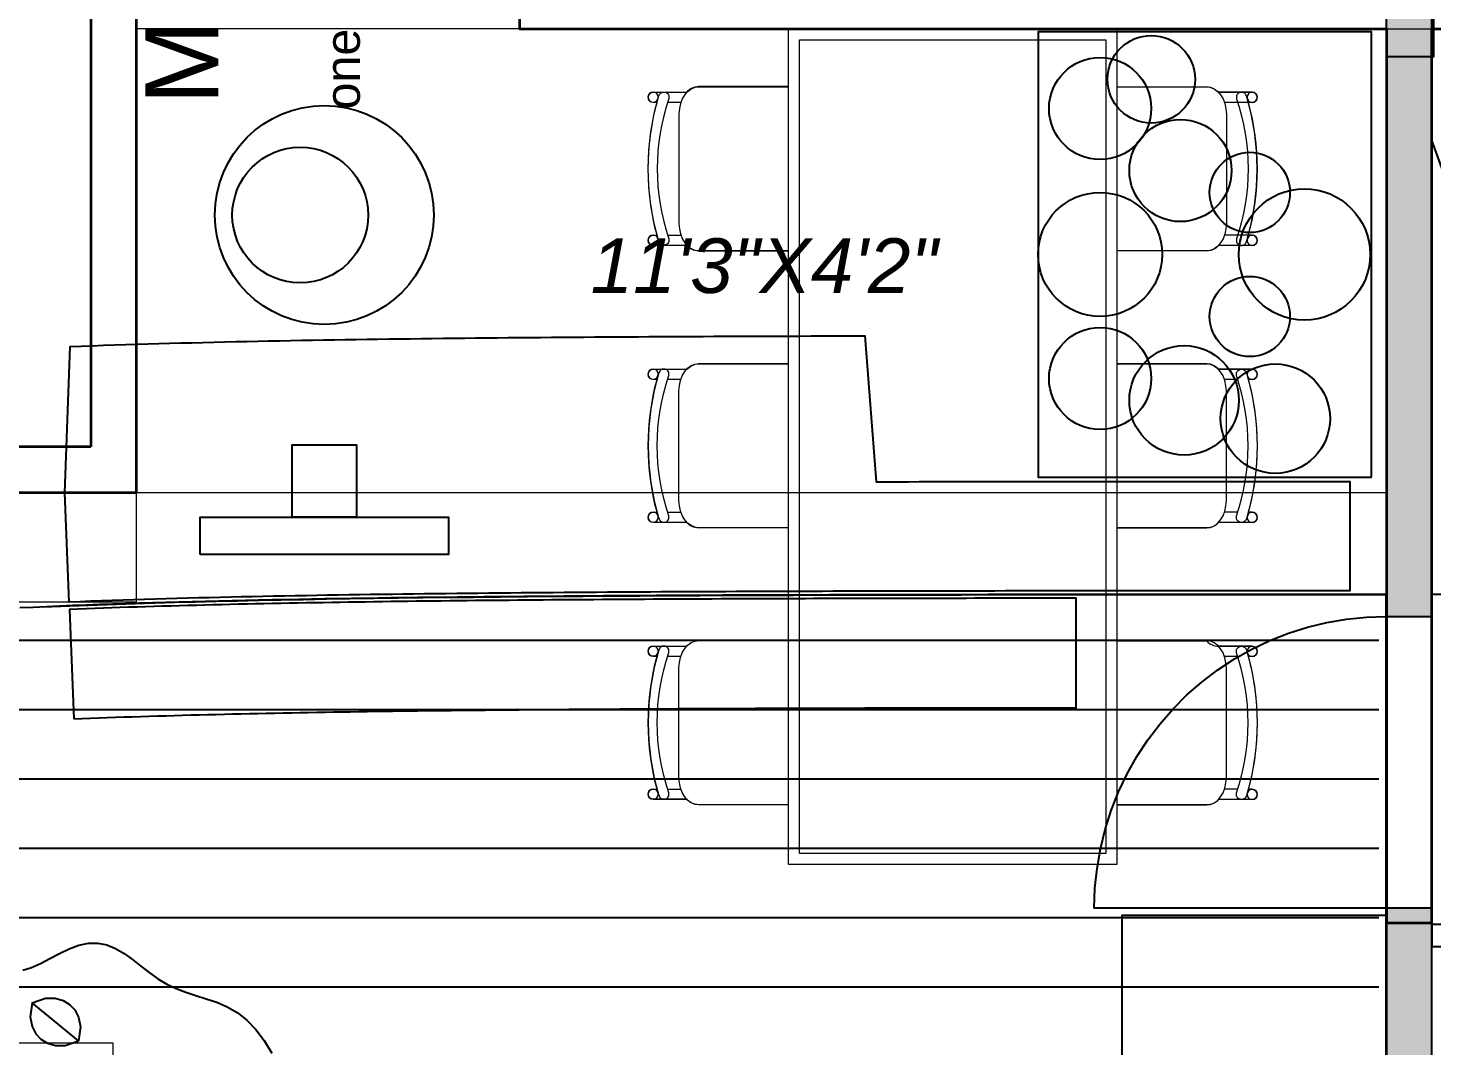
# Model space of a CAD drawing. Header units: millimetres. Extents: x 0 to 125073, y 0 to 71249.
# Drawn here: x 64882 to 68729, y 46812 to 49601 of the extents above; entities that cross this region are included whole.
import ezdxf
from ezdxf.enums import TextEntityAlignment as Align
from ezdxf.lldxf.tags import DXFTag

# ---------------------------------------------------------------- set-up
doc = ezdxf.new("R2010")
doc.units = ezdxf.units.MM
doc.linetypes.add('DASH', pattern=[1, 0.5, -0.5])
for name, color, linetype, lineweight in [('DA_CARPET AREA RERA', 30, 'Continuous', 9), ('DA_DOTTED LINES', 8, 'DASH', 5), ('DA_TEXT IN SQ.FT', 193, 'Continuous', 9), ('DA_WALL', 7, 'Continuous', 35)]:
    doc.layers.add(name, color=color, linetype=linetype, lineweight=lineweight)
for name, color, linetype in [('DA_DOOR', 35, 'Continuous'), ('PROP-FLOOR', 41, 'CONTINUOUS'), ('PROP-FURN', 9, 'CONTINUOUS'), ('PROP-GLAZ', 4, 'CONTINUOUS'), ('PROP-SHELL', 7, 'CONTINUOUS'), ('PROP-TEXT', 3, 'CONTINUOUS'), ('PROP-WALL-NEW', 1, 'CONTINUOUS')]:
    doc.layers.add(name, color=color, linetype=linetype)
doc.layers.add('DA_FURNITURE', color=102, linetype='Continuous', lineweight=5, true_color=0xc2666666)
doc.styles.get("Standard").update_dxf_attribs({"font": 'arial.ttf'})
tags = doc.linetypes.add('( Hidden )', pattern=[0.375, 0.25, -0.125]).pattern_tags.tags
tags[6:7] = [DXFTag(74, 4), DXFTag(75, 0), DXFTag(340, '0'), DXFTag(46, 1.0), DXFTag(50, 0.0), DXFTag(44, 0.0), DXFTag(45, 0.0)]
tags[4:5] = [DXFTag(74, 4), DXFTag(75, 0), DXFTag(340, '0'), DXFTag(46, 1.0), DXFTag(50, 0.0), DXFTag(44, 0.0), DXFTag(45, 0.0)]

# ---------------------------------------------------------------- blocks, each defined once
blk = doc.blocks.new('34ty3v4y5')
at = {"layer": 'DA_FURNITURE'}
for p, q in [((4713.8694, 1084.9178), (4713.8694, 1085.0532)), ((4713.8694, 1085.0532), (4714.8908, 1085.0532)), ((4714.0869, 1084.9212), (4714.0869, 1085.0532)), ((4714.8908, 1085.0532), (4714.8908, 1084.3602)), ((4715.199, 1085.0711), (4715.1791, 1085.037)), ((4715.5017, 1084.9711), (4715.5838, 1085.0532)), ((4715.1789, 1085.0345), (4715.0843, 1084.793)), ((4713.8694, 1084.9212), (4714.8908, 1084.9212)), ((4714.0575, 1084.3602), (4714.0575, 1084.9212)), ((4714.8861, 1084.9178), (4714.0575, 1084.9178)), ((4714.0575, 1084.43), (4714.0575, 1084.9178)), ((4714.0612, 1084.9178), (4714.0612, 1084.8188)), ((4714.8861, 1084.9212), (4714.9798, 1084.9212)), ((4714.8861, 1084.9178), (4714.8861, 1084.8188)), ((4715.126, 1084.9166), (4715.1283, 1084.901)), ((4714.8854, 1084.8735), (4714.8884, 1084.854)), ((4714.8891, 1084.8529), (4714.9284, 1084.7293)), ((4715.6271, 1084.8351), (4715.6112, 1084.8079)), ((4714.8861, 1084.8188), (4714.0612, 1084.8188)), ((4715.6033, 1084.8019), (4715.5049, 1084.7021)), ((4715.3917, 1084.7476), (4715.3795, 1084.732)), ((4715.3792, 1084.7308), (4715.3161, 1084.6176)), ((4715.4162, 1084.6039), (4715.3155, 1084.5223)), ((4715.434, 1084.6149), (4715.4169, 1084.605)), ((4715.5633, 1084.5983), (4715.5083, 1084.5506)), ((4715.5636, 1084.598), (4715.5803, 1084.612)), ((4715.5378, 1084.4124), (4715.4109, 1084.365)), ((4715.538, 1084.412), (4715.5586, 1084.4188)), ((4715.4518, 1084.3803), (4715.4518, 1082.5652)), ((4715.4518, 1084.1897), (4715.5838, 1084.1897)), ((4714.8908, 1084.1622), (4715.4518, 1084.1622)), ((4715.3494, 1082.5692), (4715.3494, 1084.1622)), ((4715.4484, 1082.5692), (4715.4484, 1084.1622)), ((4715.4518, 1084.1347), (4715.5838, 1084.1347)), ((4715.4518, 1082.5652), (4715.0558, 1082.5652)), ((4715.0558, 1082.5652), (4715.0558, 1082.4332)), ((4715.4484, 1082.5692), (4715.3494, 1082.5692)), ((4715.4518, 1082.5652), (4715.5838, 1082.4332))]:
    blk.add_line(p, q, dxfattribs=at)
at = {"layer": 'DA_FURNITURE', "ltscale": 0.5}
blk.add_lwpolyline([(4715.5838, 1082.4332), (4713.2478, 1082.4332), (4713.2478, 1084.7232), (4713.8694, 1084.7232), (4713.8694, 1085.0532), (4715.1891, 1085.0541), (4715.199, 1085.0711, -0.266357), (4715.2107, 1085.0778, -0.055179), (4715.3361, 1085.0532), (4715.5838, 1085.0532), (4715.5838, 1084.8996, -0.027882), (4715.6262, 1084.85, -0.30437), (4715.6271, 1084.8351), (4715.6112, 1084.8079, -0.195374), (4715.6033, 1084.8019), (4715.5838, 1084.7821), (4715.5838, 1082.4332)], format="xyb", dxfattribs=at)
at = {"layer": 'DA_FURNITURE'}
for points in [[(4714.8908, 1082.4332), (4714.8908, 1085.0532), (4715.1886, 1085.0532)], [(4715.3361, 1085.0532), (4715.5838, 1085.0532), (4715.5838, 1084.8996)], [(4714.8908, 1084.3602), (4713.8694, 1084.3602), (4713.8694, 1084.9178)], [(4715.5838, 1084.7821), (4715.5838, 1082.4332), (4714.8908, 1082.4332)], [(4714.8908, 1082.4332), (4714.8908, 1082.4332), (4713.2478, 1082.4332), (4713.2478, 1084.7232), (4713.8694, 1084.7232)]]:
    blk.add_lwpolyline(points, dxfattribs=at)
for points in [[(4715.4518, 1082.5652), (4715.4518, 1084.1622), (4715.4518, 1084.1622), (4715.4518, 1082.5652)], [(4714.0213, 1082.9914), (4714.5738, 1082.9914), (4714.5738, 1083.895), (4714.0213, 1083.895)]]:
    blk.add_lwpolyline(points, close=True, dxfattribs=at)
for centre, radius, start, end in [((4715.2107, 1085.0643), 0.0135, 85.0502, 149.6593), ((4715.1614, 1084.495), 0.5849, 37.3741, 85.0502), ((4715.1815, 1085.0356), 0.00281, 149.6593, 257.5837), ((4714.9925, 1084.1865), 0.8671, 45.2113, 77.45), ((4715.0521, 1084.6378), 0.2925, 76.4026, 124.0786), ((4715.0837, 1084.4649), 0.4335, 84.2398, 116.4785), ((4715.1193, 1084.9155), 0.00673, 8.6878, 76.4026), ((4714.892, 1084.8745), 0.00673, 124.0786, 188.6878), ((4714.8897, 1084.8542), 0.0014, 188.6878, 296.6122), ((4715.4184, 1084.991), 0.2232, 217.5398, 267.2522), ((4715.6155, 1084.8419), 0.0135, 329.6593, 37.3741), ((4715.0904, 1084.7906), 0.0066, 158.5957, 226.2769), ((4715.5726, 1085.2948), 0.7042, 226.2769, 249.4924), ((4715.5998, 1084.8146), 0.0132, 285.4399, 329.6593), ((4714.96, 1085.078), 0.3521, 265.3053, 294.7986), ((4715.1063, 1084.7613), 0.0033, 294.7986, 352.6052), ((4715.397, 1084.7434), 0.00673, 77.2947, 141.9038), ((4715.3341, 1084.4647), 0.2925, 32.1956, 77.2947), ((4714.9315, 1084.7303), 0.0033, 197.6242, 265.3053), ((4715.3806, 1084.7312), 0.0014, 141.9038, 249.8282), ((4715.2374, 1084.3376), 0.4174, 38.5947, 70.0073), ((4715.3189, 1084.616), 0.0033, 150.8402, 218.5214), ((4715.5916, 1084.8332), 0.3521, 218.5214, 230.1035), ((4715.4176, 1084.6038), 0.0014, 120.0661, 227.9905), ((4715.1383, 1084.2917), 0.4174, 16.757, 48.1696), ((4715.4374, 1084.609), 0.00673, 55.457, 120.0661), ((4715.2754, 1084.3737), 0.2925, 10.3579, 55.457), ((4715.576, 1084.617), 0.0066, 310.0568, 32.1956), ((4715.3175, 1084.5197), 0.0033, 129.0025, 196.6837), ((4715.6517, 1084.6199), 0.3521, 196.6837, 226.177), ((4715.5566, 1084.4251), 0.0066, 288.2192, 10.3579), ((4715.4101, 1084.3682), 0.0033, 226.177, 283.9836)]:
    blk.add_arc(centre, radius, start, end, dxfattribs=at)
blk = doc.blocks.new('34y346b3y')
at = {"layer": 'DA_FURNITURE'}
for p, q in [((4715.8828, 1091.4928), (4715.8828, 1091.4005)), ((4715.9108, 1091.4928), (4715.9108, 1091.4822)), ((4716.2748, 1091.4928), (4716.2748, 1091.4822)), ((4716.3028, 1091.4928), (4716.3028, 1091.4005)), ((4716.6421, 1091.4928), (4716.6421, 1091.4005)), ((4716.6701, 1091.4928), (4716.6701, 1091.4822)), ((4717.0341, 1091.4928), (4717.0341, 1091.4822)), ((4717.0621, 1091.4928), (4717.0621, 1091.4005)), ((4717.4014, 1091.4928), (4717.4014, 1091.4005)), ((4717.4294, 1091.4928), (4717.4294, 1091.4534)), ((4717.7934, 1091.4928), (4717.7934, 1091.4534)), ((4717.8214, 1091.4928), (4717.8214, 1091.4005)), ((4715.8828, 1091.4637), (4715.8828, 1091.4621)), ((4715.9108, 1091.4535), (4715.9108, 1091.4169)), ((4716.2748, 1091.4535), (4716.2748, 1091.4169)), ((4716.3028, 1091.4637), (4716.3028, 1091.4621)), ((4716.6421, 1091.4637), (4716.6421, 1091.4621)), ((4716.6701, 1091.4535), (4716.6701, 1091.4169)), ((4717.0341, 1091.4535), (4717.0341, 1091.4169)), ((4717.0621, 1091.4637), (4717.0621, 1091.4621)), ((4717.4014, 1091.4637), (4717.4014, 1091.4621)), ((4717.4294, 1091.4535), (4717.4294, 1091.4169)), ((4717.7934, 1091.4535), (4717.7934, 1091.4169)), ((4717.8214, 1091.4637), (4717.8214, 1091.4621)), ((4715.8834, 1089.8516), (4715.8833, 1089.9441)), ((4716.3034, 1089.8516), (4716.3034, 1089.944)), ((4716.6427, 1089.8516), (4716.6427, 1089.944)), ((4717.0627, 1089.8516), (4717.0627, 1089.944)), ((4717.402, 1089.8516), (4717.402, 1089.944)), ((4717.822, 1089.8516), (4717.822, 1089.944)), ((4715.9114, 1089.891), (4715.9114, 1089.9276)), ((4716.2754, 1089.891), (4716.2754, 1089.9276)), ((4716.6707, 1089.891), (4716.6707, 1089.9276)), ((4717.0347, 1089.891), (4717.0347, 1089.9276)), ((4717.43, 1089.891), (4717.43, 1089.9276)), ((4717.794, 1089.891), (4717.794, 1089.9276)), ((4715.8834, 1089.8808), (4715.8834, 1089.8824)), ((4715.9114, 1089.8516), (4715.9114, 1089.8624)), ((4716.2754, 1089.8516), (4716.2754, 1089.8624)), ((4716.3034, 1089.8808), (4716.3034, 1089.8824)), ((4716.6427, 1089.8808), (4716.6427, 1089.8824)), ((4716.6707, 1089.8516), (4716.6707, 1089.8624)), ((4717.0347, 1089.8516), (4717.0347, 1089.8624)), ((4717.0627, 1089.8808), (4717.0627, 1089.8824)), ((4717.402, 1089.8808), (4717.402, 1089.8824)), ((4717.43, 1089.8516), (4717.43, 1089.8623)), ((4717.794, 1089.8516), (4717.794, 1089.8624)), ((4717.822, 1089.8808), (4717.822, 1089.8824))]:
    blk.add_line(p, q, dxfattribs=at)
at = {"layer": 'DA_FURNITURE', "ltscale": 0.5}
blk.add_lwpolyline([(4717.3864, 1091.1222), (4717.0771, 1091.1222), (4717.0771, 1091.3686, 0.197293), (4717.0621, 1091.4005), (4717.0621, 1091.4928, 1), (4717.0341, 1091.4928), (4717.0341, 1091.4822, 0.13367), (4716.6701, 1091.4822), (4716.6701, 1091.4928, 1), (4716.6421, 1091.4928), (4716.6421, 1091.4005, 0.223529), (4716.6271, 1091.3686), (4716.6271, 1091.1222), (4716.3178, 1091.1222), (4716.3178, 1091.3686, -0.22356), (4716.3028, 1091.4005), (4716.3028, 1091.4928, 1), (4716.2748, 1091.4928), (4716.2748, 1091.4822, 0.13367), (4715.9108, 1091.4822), (4715.9108, 1091.4928, 1), (4715.8828, 1091.4928), (4715.8828, 1091.4005, 0.223529), (4715.8678, 1091.3686), (4715.8678, 1091.1222), (4715.7048, 1091.1222), (4715.7048, 1090.2222), (4715.8684, 1090.2222), (4715.8684, 1089.9759, 0.223529), (4715.8834, 1089.944), (4715.8834, 1089.8516, 1), (4715.9114, 1089.8516), (4715.9114, 1089.8623, 0.13367), (4716.2754, 1089.8623), (4716.2754, 1089.8516, 1), (4716.3034, 1089.8516), (4716.3034, 1089.944, 0.197293), (4716.3184, 1089.9759), (4716.3184, 1090.2222), (4716.6271, 1090.2222), (4716.6271, 1089.9759, 0.223529), (4716.6421, 1089.944), (4716.6421, 1089.8516, 1), (4716.6701, 1089.8516), (4716.6701, 1089.8623, 0.13367), (4717.0341, 1089.8623), (4717.0341, 1089.8516, 1), (4717.0621, 1089.8516), (4717.0621, 1089.944, 0.197293), (4717.0771, 1089.9759), (4717.0771, 1090.2222), (4717.3864, 1090.2222), (4717.3864, 1089.9759, 0.223529), (4717.4014, 1089.944), (4717.4014, 1089.8517, 1), (4717.4294, 1089.8517), (4717.4294, 1089.8623, 0.13367), (4717.7934, 1089.8623), (4717.7934, 1089.8517, 1), (4717.8214, 1089.8517), (4717.8214, 1089.944, 0.197293), (4717.8364, 1089.9759), (4717.8364, 1090.2222), (4717.9947, 1090.2222), (4717.9947, 1091.1222), (4717.8364, 1091.1222), (4717.8364, 1091.3686, 0.197293), (4717.8214, 1091.4005), (4717.8214, 1091.4928, 1), (4717.7934, 1091.4928), (4717.7934, 1091.4822, 0.13367), (4717.4294, 1091.4822), (4717.4294, 1091.4928, 1), (4717.4014, 1091.4928), (4717.4014, 1091.4005, 0.223529), (4717.3864, 1091.3686)], format="xyb", close=True, dxfattribs=at)
at = {"layer": 'DA_FURNITURE'}
for points in [[(4715.8928, 1091.4771), (4715.8903, 1091.476), (4715.888, 1091.4745), (4715.886, 1091.4726), (4715.8845, 1091.4703), (4715.8834, 1091.4678), (4715.8829, 1091.4651), (4715.8829, 1091.4623), (4715.8834, 1091.4596), (4715.8845, 1091.4571), (4715.886, 1091.4548), (4715.8879, 1091.4529), (4715.8902, 1091.4513), (4715.8927, 1091.4503), (4715.8954, 1091.4497), (4715.8981, 1091.4497), (4715.9008, 1091.4502), (4715.9242, 1091.4576), (4715.9478, 1091.464), (4715.9716, 1091.4694), (4715.9957, 1091.4739), (4716.0199, 1091.4774), (4716.0442, 1091.4798), (4716.0685, 1091.4813), (4716.0928, 1091.4818), (4716.1171, 1091.4813), (4716.1415, 1091.4798), (4716.1658, 1091.4774), (4716.19, 1091.4739), (4716.214, 1091.4694), (4716.2378, 1091.464), (4716.2614, 1091.4576), (4716.2848, 1091.4502), (4716.2875, 1091.4497), (4716.2903, 1091.4497), (4716.2929, 1091.4503), (4716.2955, 1091.4513), (4716.2978, 1091.4529), (4716.2997, 1091.4548), (4716.3012, 1091.4571), (4716.3022, 1091.4596), (4716.3028, 1091.4623), (4716.3028, 1091.4651), (4716.3022, 1091.4678), (4716.3011, 1091.4703), (4716.2996, 1091.4726), (4716.2977, 1091.4745), (4716.2954, 1091.476), (4716.2928, 1091.4771), (4716.2683, 1091.484), (4716.2436, 1091.4899), (4716.2188, 1091.495), (4716.1938, 1091.4992), (4716.1686, 1091.5024), (4716.1433, 1091.5047), (4716.118, 1091.5061), (4716.0928, 1091.5066), (4716.0676, 1091.5061), (4716.0423, 1091.5047), (4716.017, 1091.5024), (4715.9919, 1091.4992), (4715.9669, 1091.495), (4715.942, 1091.4899), (4715.9174, 1091.484), (4715.8928, 1091.4771)], [(4716.6521, 1091.4771), (4716.6496, 1091.476), (4716.6473, 1091.4745), (4716.6453, 1091.4726), (4716.6438, 1091.4703), (4716.6427, 1091.4678), (4716.6422, 1091.4651), (4716.6422, 1091.4623), (4716.6427, 1091.4596), (4716.6438, 1091.4571), (4716.6453, 1091.4548), (4716.6472, 1091.4529), (4716.6495, 1091.4513), (4716.652, 1091.4503), (4716.6547, 1091.4497), (4716.6574, 1091.4497), (4716.6601, 1091.4502), (4716.6835, 1091.4576), (4716.7071, 1091.464), (4716.7309, 1091.4694), (4716.755, 1091.4739), (4716.7792, 1091.4774), (4716.8035, 1091.4798), (4716.8278, 1091.4813), (4716.8521, 1091.4818), (4716.8764, 1091.4813), (4716.9008, 1091.4798), (4716.9251, 1091.4774), (4716.9493, 1091.4739), (4716.9733, 1091.4694), (4716.9971, 1091.464), (4717.0207, 1091.4576), (4717.0441, 1091.4502), (4717.0468, 1091.4497), (4717.0496, 1091.4497), (4717.0522, 1091.4503), (4717.0548, 1091.4513), (4717.0571, 1091.4529), (4717.059, 1091.4548), (4717.0605, 1091.4571), (4717.0615, 1091.4596), (4717.0621, 1091.4623), (4717.0621, 1091.4651), (4717.0615, 1091.4678), (4717.0604, 1091.4703), (4717.0589, 1091.4726), (4717.057, 1091.4745), (4717.0547, 1091.476), (4717.0521, 1091.4771), (4717.0276, 1091.484), (4717.0029, 1091.4899), (4716.9781, 1091.495), (4716.9531, 1091.4992), (4716.9279, 1091.5024), (4716.9026, 1091.5047), (4716.8773, 1091.5061), (4716.8521, 1091.5066), (4716.8269, 1091.5061), (4716.8016, 1091.5047), (4716.7763, 1091.5024), (4716.7512, 1091.4992), (4716.7262, 1091.495), (4716.7013, 1091.4899), (4716.6767, 1091.484), (4716.6521, 1091.4771)], [(4717.8114, 1091.4771), (4717.814, 1091.476), (4717.8163, 1091.4745), (4717.8182, 1091.4726), (4717.8197, 1091.4703), (4717.8208, 1091.4678), (4717.8214, 1091.4651), (4717.8214, 1091.4623), (4717.8208, 1091.4596), (4717.8198, 1091.4571), (4717.8183, 1091.4548), (4717.8164, 1091.4529), (4717.8141, 1091.4513), (4717.8116, 1091.4503), (4717.8089, 1091.4497), (4717.8061, 1091.4497), (4717.8034, 1091.4502), (4717.78, 1091.4576), (4717.7564, 1091.464), (4717.7326, 1091.4694), (4717.7086, 1091.4739), (4717.6844, 1091.4774), (4717.6601, 1091.4798), (4717.6357, 1091.4813), (4717.6114, 1091.4818), (4717.5872, 1091.4813), (4717.5628, 1091.4798), (4717.5385, 1091.4774), (4717.5143, 1091.4739), (4717.4902, 1091.4694), (4717.4664, 1091.464), (4717.4428, 1091.4576), (4717.4194, 1091.4502), (4717.4167, 1091.4497), (4717.414, 1091.4497), (4717.4113, 1091.4503), (4717.4088, 1091.4513), (4717.4065, 1091.4529), (4717.4046, 1091.4548), (4717.4031, 1091.4571), (4717.402, 1091.4596), (4717.4015, 1091.4623), (4717.4015, 1091.4651), (4717.402, 1091.4678), (4717.4031, 1091.4703), (4717.4046, 1091.4726), (4717.4066, 1091.4745), (4717.4089, 1091.476), (4717.4114, 1091.4771), (4717.436, 1091.484), (4717.4606, 1091.4899), (4717.4855, 1091.495), (4717.5105, 1091.4992), (4717.5357, 1091.5024), (4717.5609, 1091.5047), (4717.5862, 1091.5061), (4717.6114, 1091.5066), (4717.6366, 1091.5061), (4717.6619, 1091.5047), (4717.6872, 1091.5024), (4717.7124, 1091.4992), (4717.7374, 1091.495), (4717.7623, 1091.4899), (4717.7869, 1091.484), (4717.8114, 1091.4771)], [(4715.7048, 1091.1222), (4715.7048, 1090.2222), (4717.9947, 1090.2222), (4717.9947, 1091.1222)], [(4715.7348, 1091.0922), (4715.7348, 1090.2522), (4717.9647, 1090.2522), (4717.9647, 1091.0922)], [(4715.8934, 1089.8674), (4715.8908, 1089.8685), (4715.8885, 1089.87), (4715.8866, 1089.8719), (4715.8851, 1089.8742), (4715.884, 1089.8767), (4715.8834, 1089.8794), (4715.8834, 1089.8822), (4715.884, 1089.8849), (4715.885, 1089.8874), (4715.8865, 1089.8897), (4715.8884, 1089.8916), (4715.8907, 1089.8932), (4715.8933, 1089.8942), (4715.8959, 1089.8948), (4715.8987, 1089.8948), (4715.9014, 1089.8943), (4715.9248, 1089.8869), (4715.9484, 1089.8805), (4715.9722, 1089.875), (4715.9962, 1089.8706), (4716.0204, 1089.8671), (4716.0447, 1089.8646), (4716.0691, 1089.8632), (4716.0934, 1089.8627), (4716.1177, 1089.8632), (4716.142, 1089.8646), (4716.1663, 1089.8671), (4716.1905, 1089.8706), (4716.2146, 1089.875), (4716.2384, 1089.8805), (4716.262, 1089.8869), (4716.2854, 1089.8943), (4716.2881, 1089.8948), (4716.2908, 1089.8948), (4716.2935, 1089.8942), (4716.296, 1089.8932), (4716.2983, 1089.8916), (4716.3002, 1089.8897), (4716.3017, 1089.8874), (4716.3028, 1089.8849), (4716.3033, 1089.8822), (4716.3033, 1089.8794), (4716.3028, 1089.8767), (4716.3017, 1089.8742), (4716.3002, 1089.8719), (4716.2982, 1089.87), (4716.2959, 1089.8685), (4716.2934, 1089.8674), (4716.2688, 1089.8605), (4716.2442, 1089.8545), (4716.2193, 1089.8495), (4716.1943, 1089.8453), (4716.1692, 1089.8421), (4716.1439, 1089.8398), (4716.1186, 1089.8384), (4716.0934, 1089.8379), (4716.0682, 1089.8384), (4716.0429, 1089.8398), (4716.0176, 1089.8421), (4715.9924, 1089.8453), (4715.9674, 1089.8495), (4715.9426, 1089.8545), (4715.9179, 1089.8605), (4715.8934, 1089.8674)], [(4716.6527, 1089.8674), (4716.6501, 1089.8685), (4716.6478, 1089.87), (4716.6459, 1089.8719), (4716.6444, 1089.8742), (4716.6433, 1089.8767), (4716.6428, 1089.8794), (4716.6427, 1089.8822), (4716.6433, 1089.8849), (4716.6443, 1089.8874), (4716.6458, 1089.8897), (4716.6478, 1089.8916), (4716.65, 1089.8932), (4716.6526, 1089.8942), (4716.6552, 1089.8948), (4716.658, 1089.8948), (4716.6607, 1089.8943), (4716.6841, 1089.8869), (4716.7077, 1089.8805), (4716.7315, 1089.875), (4716.7555, 1089.8706), (4716.7797, 1089.8671), (4716.804, 1089.8646), (4716.8284, 1089.8632), (4716.8527, 1089.8627), (4716.877, 1089.8632), (4716.9013, 1089.8646), (4716.9257, 1089.8671), (4716.9498, 1089.8706), (4716.9739, 1089.875), (4716.9977, 1089.8805), (4717.0213, 1089.8869), (4717.0447, 1089.8943), (4717.0474, 1089.8948), (4717.0501, 1089.8948), (4717.0528, 1089.8942), (4717.0553, 1089.8932), (4717.0576, 1089.8916), (4717.0595, 1089.8897), (4717.061, 1089.8874), (4717.0621, 1089.8849), (4717.0626, 1089.8822), (4717.0626, 1089.8794), (4717.0621, 1089.8767), (4717.061, 1089.8742), (4717.0595, 1089.8719), (4717.0575, 1089.87), (4717.0552, 1089.8685), (4717.0527, 1089.8674), (4717.0282, 1089.8605), (4717.0035, 1089.8545), (4716.9786, 1089.8495), (4716.9536, 1089.8453), (4716.9285, 1089.8421), (4716.9032, 1089.8398), (4716.8779, 1089.8384), (4716.8527, 1089.8379), (4716.8275, 1089.8384), (4716.8022, 1089.8398), (4716.7769, 1089.8421), (4716.7517, 1089.8453), (4716.7267, 1089.8495), (4716.7019, 1089.8545), (4716.6772, 1089.8605), (4716.6527, 1089.8674)], [(4717.812, 1089.8674), (4717.8145, 1089.8685), (4717.8168, 1089.87), (4717.8188, 1089.8719), (4717.8203, 1089.8742), (4717.8214, 1089.8767), (4717.8219, 1089.8794), (4717.8219, 1089.8822), (4717.8214, 1089.8849), (4717.8204, 1089.8874), (4717.8188, 1089.8897), (4717.8169, 1089.8916), (4717.8146, 1089.8932), (4717.8121, 1089.8942), (4717.8094, 1089.8948), (4717.8067, 1089.8948), (4717.804, 1089.8943), (4717.7806, 1089.8869), (4717.757, 1089.8805), (4717.7332, 1089.875), (4717.7091, 1089.8706), (4717.685, 1089.8671), (4717.6606, 1089.8646), (4717.6363, 1089.8632), (4717.612, 1089.8627), (4717.5877, 1089.8632), (4717.5633, 1089.8646), (4717.539, 1089.8671), (4717.5148, 1089.8706), (4717.4908, 1089.875), (4717.467, 1089.8805), (4717.4434, 1089.8869), (4717.42, 1089.8943), (4717.4173, 1089.8948), (4717.4145, 1089.8948), (4717.4119, 1089.8942), (4717.4093, 1089.8932), (4717.4071, 1089.8916), (4717.4051, 1089.8897), (4717.4036, 1089.8874), (4717.4026, 1089.8849), (4717.402, 1089.8822), (4717.4021, 1089.8794), (4717.4026, 1089.8767), (4717.4037, 1089.8742), (4717.4052, 1089.8719), (4717.4071, 1089.87), (4717.4094, 1089.8685), (4717.412, 1089.8674), (4717.4365, 1089.8605), (4717.4612, 1089.8545), (4717.486, 1089.8495), (4717.511, 1089.8453), (4717.5362, 1089.8421), (4717.5615, 1089.8398), (4717.5868, 1089.8384), (4717.612, 1089.8379), (4717.6372, 1089.8384), (4717.6625, 1089.8398), (4717.6878, 1089.8421), (4717.7129, 1089.8453), (4717.7379, 1089.8495), (4717.7628, 1089.8545), (4717.7875, 1089.8605), (4717.812, 1089.8674)]]:
    blk.add_lwpolyline(points, close=True, dxfattribs=at)
for points in [[(4715.8678, 1091.1222), (4715.8678, 1091.3686), (4715.8678, 1091.3686), (4715.8693, 1091.3791), (4715.8735, 1091.3891), (4715.8805, 1091.3984), (4715.8898, 1091.4065), (4715.9012, 1091.4132), (4715.9141, 1091.4182), (4715.9282, 1091.4212), (4715.9428, 1091.4222), (4716.2428, 1091.4222), (4716.2428, 1091.4222), (4716.2574, 1091.4212), (4716.2715, 1091.4182), (4716.2845, 1091.4132), (4716.2959, 1091.4065), (4716.3052, 1091.3984), (4716.3121, 1091.3891), (4716.3164, 1091.3791), (4716.3178, 1091.3686), (4716.3178, 1091.1222)], [(4716.6271, 1091.1222), (4716.6271, 1091.3686), (4716.6271, 1091.3686), (4716.6286, 1091.3791), (4716.6328, 1091.3891), (4716.6398, 1091.3984), (4716.6491, 1091.4065), (4716.6605, 1091.4132), (4716.6734, 1091.4182), (4716.6875, 1091.4212), (4716.7021, 1091.4222), (4717.0021, 1091.4222), (4717.0021, 1091.4222), (4717.0167, 1091.4212), (4717.0308, 1091.4182), (4717.0438, 1091.4132), (4717.0552, 1091.4065), (4717.0645, 1091.3984), (4717.0714, 1091.3891), (4717.0757, 1091.3791), (4717.0771, 1091.3686), (4717.0771, 1091.1222)], [(4717.8364, 1091.1222), (4717.8364, 1091.3686), (4717.8364, 1091.3686), (4717.835, 1091.3791), (4717.8307, 1091.3891), (4717.8238, 1091.3984), (4717.8145, 1091.4065), (4717.8031, 1091.4132), (4717.7901, 1091.4182), (4717.776, 1091.4212), (4717.7614, 1091.4222), (4717.4614, 1091.4222), (4717.4614, 1091.4222), (4717.4468, 1091.4212), (4717.4327, 1091.4182), (4717.4198, 1091.4132), (4717.4084, 1091.4065), (4717.3991, 1091.3984), (4717.3921, 1091.3891), (4717.3879, 1091.3791), (4717.3864, 1091.3686), (4717.3864, 1091.1222)], [(4715.8684, 1090.2222), (4715.8684, 1089.9759), (4715.8684, 1089.9759), (4715.8698, 1089.9654), (4715.8741, 1089.9554), (4715.881, 1089.9461), (4715.8903, 1089.938), (4715.9017, 1089.9313), (4715.9147, 1089.9263), (4715.9288, 1089.9233), (4715.9434, 1089.9222), (4716.2434, 1089.9222), (4716.2434, 1089.9222), (4716.258, 1089.9233), (4716.2721, 1089.9263), (4716.285, 1089.9313), (4716.2964, 1089.938), (4716.3057, 1089.9461), (4716.3127, 1089.9554), (4716.3169, 1089.9654), (4716.3184, 1089.9759), (4716.3184, 1090.2222)], [(4716.6277, 1090.2222), (4716.6277, 1089.9759), (4716.6277, 1089.9759), (4716.6291, 1089.9654), (4716.6334, 1089.9554), (4716.6403, 1089.9461), (4716.6497, 1089.938), (4716.661, 1089.9313), (4716.674, 1089.9263), (4716.6881, 1089.9233), (4716.7027, 1089.9222), (4717.0027, 1089.9222), (4717.0027, 1089.9222), (4717.0173, 1089.9233), (4717.0314, 1089.9263), (4717.0443, 1089.9313), (4717.0557, 1089.938), (4717.065, 1089.9461), (4717.072, 1089.9554), (4717.0762, 1089.9654), (4717.0777, 1089.9759), (4717.0777, 1090.2222)], [(4717.837, 1090.2222), (4717.837, 1089.9759), (4717.837, 1089.9759), (4717.8355, 1089.9654), (4717.8313, 1089.9554), (4717.8243, 1089.9461), (4717.815, 1089.938), (4717.8036, 1089.9313), (4717.7907, 1089.9263), (4717.7766, 1089.9233), (4717.762, 1089.9222), (4717.462, 1089.9222), (4717.462, 1089.9222), (4717.4474, 1089.9233), (4717.4333, 1089.9263), (4717.4203, 1089.9313), (4717.409, 1089.938), (4717.3996, 1089.9461), (4717.3927, 1089.9554), (4717.3884, 1089.9654), (4717.387, 1089.9759), (4717.387, 1090.2222)]]:
    blk.add_lwpolyline(points, dxfattribs=at)
for centre in [(4715.8968, 1091.4928), (4716.2888, 1091.4928), (4716.6561, 1091.4928), (4717.0481, 1091.4928), (4717.4154, 1091.4928), (4717.8074, 1091.4928), (4715.8974, 1089.8516), (4716.2894, 1089.8516), (4716.6567, 1089.8516), (4717.0487, 1089.8516), (4717.416, 1089.8516), (4717.808, 1089.8516)]:
    blk.add_circle(centre, 0.014, dxfattribs=at)
blk = doc.blocks.new('SRAFGADFGDFG')
at = {"layer": 'DA_FURNITURE', "ltscale": 5}
blk.add_lwpolyline([(-38218.6, 88356.5), (-38218.6, 88356.5), (-35863.6, 88356.5), (-35863.6, 88656.5)], dxfattribs=at)
at = {"layer": 'DA_FURNITURE', "yscale": 1000, "zscale": 1000, "rotation": 270}
for name, p, xscale in [('34y346b3y', (-1124299.2, -4628068.2, 0), -1000), ('34ty3v4y5', (-1120651.8, 4800395.3), 1000)]:
    blk.add_blockref(name, p, dxfattribs=dict(at, xscale=xscale))
blk = doc.blocks.new('A$C1c7226e4')
at = {"layer": 'DA_CARPET AREA RERA'}
blk.add_lwpolyline([(-11.475, 10.23), (-3.28, 10.23), (-3.28, 5.375), (-6.8, 5.375), (-6.8, 4.075), (-4.425, 4.075), (-4.425, 2.73), (-3.275, 2.73), (-3.275, 2.88), (-2.455, 2.88), (-2.455, 2.88), (-1.85, 2.88), (-1.85, -0.62)], dxfattribs=at)
at = {"layer": 'DA_DOOR'}
blk.add_line((-4.425, 0.28), (-4.425, -0.62), dxfattribs=at)
at = {"layer": 'DA_DOTTED LINES', "linetype": '( Hidden )', "ltscale": 300}
for p, q in [((-6.8, 2.73), (-7.85, 2.73)), ((-7.85, 1.46), (-4.425, 1.46))]:
    blk.add_line(p, q, dxfattribs=at)
at = {"layer": 'DA_WALL'}
blk.add_lwpolyline([(-7.975, 1.585), (-10.205, 1.585), (-10.205, 1.46), (-7.85, 1.46), (-7.85, 2.05), (-7.85, 4.33), (-7.975, 4.33), (-7.975, 1.585)], close=True, dxfattribs=at)
blk.add_lwpolyline([(-4.425, 4.075), (-4.425, 4.075), (-4.425, 2.855), (-6.8, 2.855), (-6.8, 2.73), (-4.425, 2.73), (-4.425, 0.28), (-4.3, 0.28), (-4.3, 2.73), (-3.505, 2.73), (-3.505, 2.88), (-4.275, 2.88), (-4.275, 4.225), (-4.425, 4.225)], dxfattribs=at)
blk = doc.blocks.new('A$Cfed68cb1')
at = {"layer": 'DA_TEXT IN SQ.FT', "insert": (-41.6601, -9.2387), "char_height": 0.15, "attachment_point": 1}
blk.add_mtext_dynamic_manual_height_columns('\\pxqc;{\\fArial|b0|i1|c0|p34;\\P11\'3"X4\'2"}', width=1.269917, gutter_width=12.5, heights=[-0.4032], dxfattribs=at)

msp = doc.modelspace()

# ---------------------------------------------------------------- hatches: boundary and pattern name
at = {"layer": 'PROP-WALL-NEW'}
h = msp.add_hatch(color=1, dxfattribs=at)
h.dxf.hatch_style = 1
h.paths.add_polyline_path([(68729, 47989), (68729, 49749), (68604, 49749), (68604, 47989)])
h = msp.add_hatch(color=1, dxfattribs=at)
h.dxf.hatch_style = 1
h.paths.add_polyline_path([(68604, 49524), (68734, 49524), (68734, 49674), (68604, 49674)])
h = msp.add_hatch(color=1, dxfattribs=at)
h.dxf.hatch_style = 1
h.paths.add_polyline_path([(68729, 45999.58951), (68729, 47189), (68604, 47189), (68604, 45999.58951)])

# ---------------------------------------------------------------- linework, layer by layer
at = {"layer": 'PROP-FLOOR'}
for p, q in [((63944, 47924), (68584, 47924)), ((63304, 47734), (68584, 47734)), ((62864, 47544), (68584, 47544)), ((62864, 47354), (68584, 47354)), ((62864, 47164), (68584, 47164)), ((62864, 46974), (68584, 46974))]:
    msp.add_line(p, q, dxfattribs=at)
msp.add_lwpolyline([(68604, 45999.58951), (68604, 48049), (68567.6478, 48048.99982), (68531.2956, 48048.99925), (68494.9434, 48048.99823), (68458.59119, 48048.99669), (68422.23899, 48048.99456), (68385.88679, 48048.99178), (68349.53459, 48048.98828), (68313.18239, 48048.98399), (68276.83019, 48048.97882), (68240.47799, 48048.97272), (68204.12579, 48048.96559), (68167.77358, 48048.95735), (68131.42138, 48048.94793), (68095.06918, 48048.93723), (68058.71698, 48048.92517), (68022.36478, 48048.91165), (67986.01258, 48048.89658), (67949.66038, 48048.87986), (67913.30818, 48048.86138), (67876.95597, 48048.84105), (67840.60377, 48048.81875), (67804.25157, 48048.79437), (67767.89937, 48048.7678), (67731.54717, 48048.73892), (67695.19497, 48048.7076), (67658.84277, 48048.67371), (67622.49057, 48048.63713), (67586.13836, 48048.59772), (67549.78616, 48048.55533), (67513.43396, 48048.50982), (67477.08176, 48048.46104), (67440.72956, 48048.40883), (67404.37736, 48048.35303), (67368.02516, 48048.29348), (67331.67296, 48048.22999), (67295.32075, 48048.16239), (67258.96855, 48048.0905), (67222.61635, 48048.01412), (67186.26415, 48047.93305), (67149.91195, 48047.84709), (67113.55975, 48047.75601), (67077.20755, 48047.6596), (67040.85535, 48047.55763), (67004.50314, 48047.44986), (66968.15094, 48047.33604), (66931.79874, 48047.2159), (66895.44654, 48047.0892), (66859.09434, 48046.95563), (66822.74214, 48046.81493), (66786.38994, 48046.66678), (66750.03774, 48046.51088), (66713.68553, 48046.3469), (66677.33333, 48046.17451), (66640.98113, 48045.99335), (66604.62893, 48045.80306), (66568.27673, 48045.60326), (66531.92453, 48045.39356), (66495.57233, 48045.17355), (66459.22013, 48044.94279), (66422.86792, 48044.70085), (66386.51572, 48044.44725), (66350.16352, 48044.18151), (66313.81132, 48043.90312), (66277.45912, 48043.61156), (66241.10692, 48043.30628), (66204.75472, 48042.98669), (66168.40252, 48042.65221), (66132.05031, 48042.30219), (66095.69811, 48041.93599), (66059.34591, 48041.55291), (66022.99371, 48041.15224), (65986.64151, 48040.73323), (65950.28931, 48040.29509), (65913.93711, 48039.83698), (65877.58491, 48039.35806), (65841.2327, 48038.8574), (65804.8805, 48038.33406), (65768.5283, 48037.78705), (65732.1761, 48037.21531), (65695.8239, 48036.61774), (65659.4717, 48035.99318), (65623.1195, 48035.34043), (65586.7673, 48034.65819), (65550.41509, 48033.94512), (65514.06289, 48033.1998), (65477.71069, 48032.42075), (65441.35849, 48031.60637), (65405.00629, 48030.75501), (65368.65409, 48029.86491), (65332.30189, 48028.93423), (65295.94969, 48027.961), (65259.59748, 48026.94316), (65223.24528, 48025.87851), (65186.89308, 48024.76474), (65150.54088, 48023.59939), (65114.18868, 48022.37987), (65077.83648, 48021.10342), (65041.48428, 48019.76711), (65005.13208, 48018.36785), (64968.77987, 48016.90232), (64932.42767, 48015.36704), (64896.07547, 48013.75827), (64859.72327, 48012.07205)], dxfattribs=at)
msp.add_lwpolyline([(64893.16506, 46929.94632), (64887.97569, 46891.07687), (64893.3956, 46865.15233), (64903.57743, 46845.03805), (64917.67243, 46829.69843), (64935.48143, 46818.89045), (64957.20361, 46812.85713), (64983.6877, 46812.63407), (65020.78107, 46825.35592), (64893.16506, 46929.94632), (64930.25843, 46942.66817), (64956.74252, 46942.4451), (64978.4647, 46936.41179), (64996.2737, 46925.6038), (65010.36871, 46910.26419), (65020.55053, 46890.1499), (65025.97044, 46864.22537), (65020.78107, 46825.35592)], close=True, dxfattribs=at)
at = {"layer": 'PROP-FURN'}
msp.add_line((68604, 47189), (67804, 47189), dxfattribs=at)
for points in [[(68564, 48371), (68564, 49591), (67650, 49591), (67650, 48371)], [(68729, 48049), (68729, 49291.45968), (68755.47059, 49218.47603), (68781.94118, 49161.76609), (68808.41176, 49114.51186), (68834.88235, 49073.72644), (68861.35294, 49037.77923), (68887.82353, 49005.66264), (68914.29412, 48976.7019), (68940.76471, 48950.41878), (68967.23529, 48926.45984), (68993.70588, 48904.55535), (69020.17647, 48884.49415), (69046.64706, 48866.1076), (69073.11765, 48849.2588), (69099.58824, 48833.8351), (69126.05882, 48819.74286), (69152.52941, 48806.9036), (69179, 48795.25107), (69179, 48049)], [(64983.46272, 48327.75241), (64997.81389, 48728.61992), (65028.29404, 48729.76885), (65058.7342, 48730.87428), (65089.13626, 48731.93808), (65119.50198, 48732.96201), (65149.83304, 48733.94773), (65180.13105, 48734.89683), (65210.3975, 48735.81082), (65240.63383, 48736.69112), (65270.84139, 48737.53911), (65301.02146, 48738.35606), (65331.17525, 48739.14321), (65361.30392, 48739.90174), (65391.40857, 48740.63276), (65421.49022, 48741.33733), (65451.54987, 48742.01648), (65481.58845, 48742.67118), (65511.60684, 48743.30234), (65541.6059, 48743.91085), (65571.58642, 48744.49756), (65601.54917, 48745.06328), (65631.49487, 48745.60878), (65661.42422, 48746.13479), (65691.33787, 48746.64203), (65721.23644, 48747.13118), (65751.12054, 48747.60288), (65780.99074, 48748.05775), (65810.84757, 48748.4964), (65840.69155, 48748.9194), (65870.52318, 48749.32729), (65900.34293, 48749.72061), (65930.15124, 48750.09985), (65959.94855, 48750.46552), (65989.73526, 48750.81807), (66019.51177, 48751.15795), (66049.27845, 48751.48561), (66079.03566, 48751.80145), (66108.78375, 48752.10587), (66138.52303, 48752.39927), (66168.25383, 48752.68201), (66197.97644, 48752.95445), (66227.69116, 48753.21693), (66257.39826, 48753.46979), (66287.098, 48753.71335), (66316.79063, 48753.94791), (66346.47641, 48754.17378), (66376.15556, 48754.39124), (66405.82831, 48754.60057), (66435.49487, 48754.80204), (66465.15544, 48754.9959), (66494.81024, 48755.18241), (66524.45944, 48755.36181), (66554.10323, 48755.53433), (66583.74178, 48755.70019), (66613.37527, 48755.85962), (66643.00386, 48756.01283), (66672.6277, 48756.16001), (66702.24695, 48756.30138), (66731.86174, 48756.43711), (66761.47223, 48756.5674), (66791.07853, 48756.69241), (66820.68079, 48756.81234), (66850.27913, 48756.92734), (66879.87366, 48757.03757), (66909.46451, 48757.1432), (66939.05178, 48757.24438), (66968.63558, 48757.34125), (66998.21602, 48757.43396), (67027.79319, 48757.52265), (67057.3672, 48757.60745), (67086.93814, 48757.6885), (67116.50609, 48757.76592), (67146.07114, 48757.83983), (67175.63338, 48757.91036), (67206.08172, 48357.97861), (67235.59668, 48358.04262), (67265.11051, 48358.10359), (67294.62325, 48358.16163), (67324.13493, 48358.21683), (67353.64558, 48358.26931), (67383.15522, 48358.31915), (67412.66389, 48358.36645), (67442.17161, 48358.41131), (67471.67841, 48358.4538), (67501.18431, 48358.49403), (67530.68934, 48358.53206), (67560.19352, 48358.56799), (67589.69688, 48358.6019), (67619.19944, 48358.63385), (67648.70121, 48358.66394), (67678.20222, 48358.69222), (67707.7025, 48358.71877), (67737.20205, 48358.74367), (67766.7009, 48358.76698), (67796.19907, 48358.78876), (67825.69658, 48358.80908), (67855.19344, 48358.828), (67884.68967, 48358.84559), (67914.18528, 48358.86189), (67943.6803, 48358.87698), (67973.17474, 48358.8909), (68002.6686, 48358.90371), (68032.16192, 48358.91547), (68061.65469, 48358.92622), (68091.14695, 48358.93602), (68120.63869, 48358.94491), (68150.12993, 48358.95295), (68179.62068, 48358.96017), (68209.11096, 48358.96664), (68238.60078, 48358.97238), (68268.09015, 48358.97745), (68297.57908, 48358.98188), (68327.06758, 48358.98573), (68356.55566, 48358.98902), (68386.04334, 48358.99179), (68415.53062, 48358.9941), (68445.01751, 48358.99596), (68474.50402, 48358.99743), (68503.98843, 48358.99853), (68503.99963, 48058.99853), (68474.51708, 48058.99743), (68445.03446, 48058.99597), (68415.55183, 48058.9941), (68386.06919, 48058.9918), (68356.58653, 48058.98902), (68327.10387, 48058.98573), (68297.62118, 48058.98189), (68268.13849, 48058.97745), (68238.65578, 48058.97239), (68209.17306, 48058.96664), (68179.69032, 48058.96018), (68150.20756, 48058.95296), (68120.72479, 48058.94492), (68091.24201, 48058.93603), (68061.75921, 48058.92624), (68032.27639, 48058.91549), (68002.79355, 48058.90374), (67973.31069, 48058.89093), (67943.82782, 48058.87701), (67914.34493, 48058.86193), (67884.86202, 48058.84564), (67855.37909, 48058.82806), (67825.89614, 48058.80915), (67796.41317, 48058.78884), (67766.93017, 48058.76707), (67737.44716, 48058.74377), (67707.96412, 48058.71889), (67678.48106, 48058.69235), (67648.99797, 48058.66408), (67619.51486, 48058.63402), (67590.03173, 48058.60208), (67560.54857, 48058.5682), (67531.06538, 48058.5323), (67501.58217, 48058.49429), (67472.09892, 48058.4541), (67442.61565, 48058.41164), (67413.13235, 48058.36682), (67383.64902, 48058.31956), (67354.16566, 48058.26976), (67324.68226, 48058.21733), (67295.19883, 48058.16218), (67265.71537, 48058.1042), (67236.23187, 48058.04329), (67206.74833, 48057.97935), (67177.26476, 48057.91226), (67147.78115, 48057.84192), (67118.2975, 48057.76821), (67088.81381, 48057.69101), (67059.33008, 48057.61021), (67029.8463, 48057.52566), (67000.36248, 48057.43725), (66970.87861, 48057.34484), (66941.3947, 48057.2483), (66911.91073, 48057.14748), (66882.42672, 48057.04223), (66852.94266, 48056.9324), (66823.45854, 48056.81785), (66793.97436, 48056.6984), (66764.49013, 48056.5739), (66735.00584, 48056.44417), (66705.52149, 48056.30904), (66676.03708, 48056.16832), (66646.5526, 48056.02182), (66617.06805, 48055.86936), (66587.58344, 48055.71073), (66558.09875, 48055.54573), (66528.61399, 48055.37414), (66499.12916, 48055.19573), (66469.64424, 48055.01029), (66440.15925, 48054.81758), (66410.67417, 48054.61734), (66381.189, 48054.40934), (66351.70374, 48054.1933), (66322.21839, 48053.96895), (66292.73295, 48053.73603), (66263.2474, 48053.49423), (66233.76175, 48053.24325), (66204.27599, 48052.98279), (66174.79012, 48052.71252), (66145.30414, 48052.43211), (66115.81803, 48052.14122), (66086.3318, 48051.83947), (66056.84545, 48051.52651), (66027.35896, 48051.20194), (65997.87233, 48050.86536), (65968.38556, 48050.51636), (65938.89863, 48050.15451), (65909.41156, 48049.77935), (65879.92432, 48049.39042), (65850.43691, 48048.98724), (65820.94934, 48048.5693), (65791.46158, 48048.13607), (65761.97363, 48047.68702), (65732.48548, 48047.22157), (65702.99714, 48046.73914), (65673.50858, 48046.23911), (65644.0198, 48045.72084), (65614.53078, 48045.18367), (65585.04153, 48044.62689), (65555.55203, 48044.04979), (65526.06227, 48043.45161), (65496.57223, 48042.83156), (65467.08191, 48042.18882), (65437.5913, 48041.52253), (65408.10037, 48040.8318), (65378.60912, 48040.11568), (65349.11753, 48039.3732), (65319.62559, 48038.60332), (65290.13328, 48037.805), (65260.64058, 48036.97709), (65231.14747, 48036.11843), (65201.65394, 48035.22779), (65172.15997, 48034.30388), (65142.66553, 48033.34536), (65113.1706, 48032.35081), (65083.67516, 48031.31874), (65054.17919, 48030.24761), (65024.68265, 48029.13578), (64995.19299, 48027.98183)], [(65605.6, 48261), (65605.6, 48459), (65782.4, 48459), (65782.4, 48261)], [(65354, 48159), (65354, 48261), (66034, 48261), (66034, 48159)], [(65007.75359, 47708.22844), (65030.75727, 47709.13223), (65053.59027, 47710.00324), (65076.43428, 47710.84946), (65099.2889, 47711.67166), (65122.15373, 47712.47057), (65145.02839, 47713.24689), (65167.91253, 47714.00132), (65190.80581, 47714.73451), (65213.70788, 47715.44711), (65236.61844, 47716.13972), (65259.53717, 47716.81294), (65282.4638, 47717.46735), (65305.39804, 47718.1035), (65328.33962, 47718.72192), (65351.28829, 47719.32314), (65374.2438, 47719.90765), (65397.20592, 47720.47593), (65420.17441, 47721.02846), (65443.14907, 47721.56568), (65466.12968, 47722.08804), (65489.11605, 47722.59595), (65512.10798, 47723.08982), (65535.10529, 47723.57005), (65558.10779, 47724.03703), (65581.11533, 47724.49112), (65604.12773, 47724.93268), (65627.14483, 47725.36206), (65650.1665, 47725.7796), (65673.19257, 47726.18562), (65696.22292, 47726.58044), (65719.2574, 47726.96436), (65742.29589, 47727.33769), (65765.33826, 47727.7007), (65788.38439, 47728.05369), (65811.43417, 47728.39691), (65834.48748, 47728.73063), (65857.54421, 47729.05511), (65880.60427, 47729.37059), (65903.66755, 47729.67732), (65926.73395, 47729.97552), (65949.80339, 47730.26542), (65972.87577, 47730.54724), (65995.951, 47730.82119), (66019.02901, 47731.08748), (66042.10972, 47731.34631), (66065.19304, 47731.59788), (66088.27889, 47731.84238), (66111.36722, 47732.07998), (66134.45794, 47732.31087), (66157.55099, 47732.53522), (66180.64631, 47732.7532), (66203.74383, 47732.96498), (66226.84348, 47733.17072), (66249.94522, 47733.37057), (66273.04898, 47733.56468), (66296.15471, 47733.7532), (66319.26236, 47733.93628), (66342.37187, 47734.11404), (66365.48319, 47734.28664), (66388.59627, 47734.4542), (66411.71108, 47734.61685), (66434.82755, 47734.77471), (66457.94566, 47734.92792), (66481.06535, 47735.07657), (66504.18658, 47735.22081), (66527.30932, 47735.36072), (66550.43352, 47735.49643), (66573.55915, 47735.62805), (66596.68617, 47735.75567), (66619.81455, 47735.87939), (66642.94425, 47735.99933), (66666.07524, 47736.11557), (66689.20748, 47736.22821), (66712.34095, 47736.33734), (66735.47561, 47736.44305), (66758.61144, 47736.54543), (66781.7484, 47736.64456), (66804.88648, 47736.74053), (66828.02563, 47736.83342), (66851.16584, 47736.9233), (66874.30707, 47737.01026), (66897.44932, 47737.09438), (66920.59254, 47737.17571), (66943.73672, 47737.25434), (66966.88183, 47737.33034), (66990.02786, 47737.40377), (67013.17478, 47737.47471), (67036.32257, 47737.54321), (67059.47121, 47737.60934), (67082.62067, 47737.67317), (67105.77095, 47737.73476), (67128.92203, 47737.79415), (67152.07387, 47737.85143), (67175.22647, 47737.90663), (67198.37981, 47737.95982), (67221.53388, 47738.01105), (67244.68865, 47738.06037), (67267.84411, 47738.10784), (67291.00024, 47738.1535), (67314.15703, 47738.19741), (67337.31447, 47738.23961), (67360.47254, 47738.28016), (67383.63123, 47738.31909), (67406.79051, 47738.35646), (67429.95039, 47738.39231), (67453.11085, 47738.42668), (67476.27187, 47738.45961), (67499.43344, 47738.49115), (67522.59555, 47738.52134), (67545.75819, 47738.55021), (67568.92135, 47738.57781), (67592.08502, 47738.60417), (67615.24918, 47738.62934), (67638.41382, 47738.65334), (67661.57894, 47738.67621), (67684.74452, 47738.69799), (67707.91056, 47738.71872), (67731.07704, 47738.73842), (67754.25038, 47738.75714), (67754.00808, 48038.75704), (67730.82832, 48038.73832), (67707.64879, 48038.71861), (67684.46928, 48038.69787), (67661.28977, 48038.67607), (67638.11029, 48038.65318), (67614.93081, 48038.62917), (67591.75136, 48038.60399), (67568.57192, 48038.57761), (67545.39249, 48038.54999), (67522.21309, 48038.52109), (67499.03369, 48038.49089), (67475.85432, 48038.45932), (67452.67497, 48038.42636), (67429.49563, 48038.39197), (67406.31631, 48038.35609), (67383.13701, 48038.31869), (67359.95773, 48038.27972), (67336.77847, 48038.23913), (67313.59923, 48038.19689), (67290.42001, 48038.15294), (67267.24082, 48038.10723), (67244.06164, 48038.05971), (67220.88249, 48038.01034), (67197.70336, 48037.95906), (67174.52425, 48037.90581), (67151.34516, 48037.85054), (67128.1661, 48037.7932), (67104.98707, 48037.73373), (67081.80806, 48037.67207), (67058.62908, 48037.60816), (67035.45012, 48037.54194), (67012.2712, 48037.47334), (66989.09229, 48037.40231), (66965.91342, 48037.32877), (66942.73458, 48037.25267), (66919.55577, 48037.17392), (66896.37699, 48037.09246), (66873.19824, 48037.00822), (66850.01952, 48036.92111), (66826.84084, 48036.83108), (66803.66219, 48036.73803), (66780.48357, 48036.6419), (66757.30499, 48036.54259), (66734.12645, 48036.44002), (66710.94795, 48036.33411), (66687.76948, 48036.22476), (66664.59105, 48036.1119), (66641.41267, 48035.99542), (66618.23432, 48035.87523), (66595.05602, 48035.75124), (66571.87776, 48035.62333), (66548.69955, 48035.49142), (66525.52138, 48035.35539), (66502.34326, 48035.21514), (66479.16519, 48035.07056), (66455.98717, 48034.92152), (66432.80919, 48034.76792), (66409.63128, 48034.60964), (66386.45341, 48034.44655), (66363.2756, 48034.27852), (66340.09785, 48034.10542), (66316.92016, 48033.92713), (66293.74252, 48033.7435), (66270.56495, 48033.55439), (66247.38744, 48033.35966), (66224.21, 48033.15916), (66201.03263, 48032.95273), (66177.85532, 48032.74022), (66154.67808, 48032.52146), (66131.50092, 48032.29629), (66108.32383, 48032.06454), (66085.14682, 48031.82603), (66061.96989, 48031.58057), (66038.79304, 48031.32798), (66015.61628, 48031.06807), (65992.4396, 48030.80064), (65969.26301, 48030.52548), (65946.08652, 48030.24239), (65922.91012, 48029.95115), (65899.73381, 48029.65153), (65876.55761, 48029.3433), (65853.38151, 48029.02623), (65830.20552, 48028.70007), (65807.02964, 48028.36457), (65783.85387, 48028.01948), (65760.67823, 48027.66451), (65737.5027, 48027.2994), (65714.32729, 48026.92385), (65691.15202, 48026.53758), (65667.97688, 48026.14028), (65644.80188, 48025.73163), (65621.62702, 48025.31131), (65598.45231, 48024.87899), (65575.27775, 48024.43432), (65552.10334, 48023.97694), (65528.9291, 48023.50647), (65505.75503, 48023.02255), (65482.58112, 48022.52476), (65459.4074, 48022.01271), (65436.23387, 48021.48597), (65413.06052, 48020.9441), (65389.88738, 48020.38665), (65366.71444, 48019.81315), (65343.54171, 48019.22311), (65320.36921, 48018.61603), (65297.19693, 48017.99138), (65274.02489, 48017.34864), (65250.8531, 48016.68723), (65227.68156, 48016.00658), (65204.51028, 48015.30608), (65181.33928, 48014.58512), (65158.16856, 48013.84304), (65134.99814, 48013.07917), (65111.82802, 48012.29281), (65088.65822, 48011.48325), (65065.48875, 48010.64972), (65042.31962, 48009.79145), (65019.15085, 48008.90763), (64995.97657, 48007.99718)], [(68604, 47189), (67804, 47189), (67805.86498, 47243.59393), (67811.45124, 47297.93332), (67820.73273, 47351.76481), (67833.66617, 47404.83742), (67850.19126, 47456.90369), (67870.23096, 47507.72087), (67893.69183, 47557.05203), (67920.46448, 47604.66716), (67950.42409, 47650.34426), (67983.43097, 47693.87036), (68019.33123, 47735.04251), (68057.95749, 47773.66877), (68099.12964, 47809.56903), (68142.65574, 47842.57591), (68188.33284, 47872.53552), (68235.94797, 47899.30817), (68285.27913, 47922.76904), (68336.09631, 47942.80874), (68388.16258, 47959.33383), (68441.23519, 47972.26727), (68495.06668, 47981.54876), (68549.40607, 47987.13502), (68604, 47989)]]:
    msp.add_lwpolyline(points, close=True, dxfattribs=at)
for points in [[(68604, 45999.58951), (68604, 47169), (67879, 47169), (67879, 45223.30952)], [(69503.90543, 47143.99985), (68729, 47144), (68729, 47084), (69504.09457, 47084.00015)], [(64868.08513, 47018.84187), (64891.78208, 47026.50352), (64916.46909, 47037.77237), (64942.02026, 47051.22295), (64968.21365, 47065.15941), (64994.75467, 47077.81202), (65021.3123, 47087.54775), (65047.56371, 47093.06589), (65073.24078, 47093.5511), (65098.17137, 47088.76208), (65122.30874, 47079.0431), (65145.74346, 47065.25661), (65168.69497, 47048.6462), (65191.48286, 47030.64936), (65214.48092, 47012.68651), (65238.06013, 46995.95591), (65262.52867, 46981.26355), (65288.07815, 46968.91152), (65314.74453, 46958.66038), (65342.39075, 46949.76999), (65370.71483, 46941.11201), (65399.28348, 46931.33658), (65427.58699, 46919.06762), (65455.10769, 46903.09692), (65481.39132, 46882.54732), (65506.1098, 46856.98068), (65529.10498, 46826.43566), (65550.40589, 46791.39197)]]:
    msp.add_lwpolyline(points, dxfattribs=at)
for centre, radius in [((67960, 49461), 120), ((67820, 49381), 140), ((65694, 49089), 300), ((68040, 49211), 140), ((65628, 49089), 186), ((68230, 49151), 110), ((67820, 48981), 170), ((68380, 48981), 180), ((68230, 48811), 110), ((67820, 48641), 140), ((68050, 48581), 150), ((68300, 48531), 150)]:
    msp.add_circle(centre, radius, dxfattribs=at)
at = {"layer": 'PROP-GLAZ'}
msp.add_lwpolyline([(64924.11045, 48015.00558), (64972.44782, 48017.0533), (65021.79375, 48019.01721), (65072.16786, 48020.89906), (65123.58973, 48022.70059), (65176.07897, 48024.42357), (65229.65518, 48026.06973), (65284.33794, 48027.64083), (65340.14686, 48029.13861), (65397.10153, 48030.56482), (65455.22155, 48031.9212), (65514.52652, 48033.20952), (65575.03603, 48034.43151), (65636.76968, 48035.58892), (65699.74707, 48036.68351), (65763.98779, 48037.71701), (65829.51145, 48038.69118), (65896.33764, 48039.60777), (65964.48595, 48040.46852), (66033.97598, 48041.27519), (66104.82734, 48042.02951), (66177.05961, 48042.73325), (66250.69239, 48043.38814), (66325.74528, 48043.99594), (66402.23788, 48044.55839), (66480.18979, 48045.07724), (66559.6206, 48045.55424), (66640.5499, 48045.99114), (66722.99731, 48046.38969), (66806.9824, 48046.75163), (66892.52478, 48047.07872), (66979.64405, 48047.37269), (67068.3598, 48047.63531), (67158.69163, 48047.86831), (67250.65914, 48048.07345), (67344.28193, 48048.25247), (67439.57958, 48048.40712), (67536.5717, 48048.53915), (67635.27789, 48048.65031), (67735.71774, 48048.74235), (67837.91085, 48048.81702), (67941.87681, 48048.87605), (68047.63523, 48048.92121), (68155.2057, 48048.95424), (68264.60781, 48048.97688), (68375.86117, 48048.99089), (68488.98536, 48048.99801), (68604, 48049)], dxfattribs=at)
at = {"layer": 'PROP-SHELL'}
for p in [(68494, 49598.9767), (68604.22813, 49488.9767)]:
    msp.add_line(p, (68604.22813, 49598.9767), dxfattribs=at)
at = {"layer": 'PROP-WALL-NEW'}
for points in [[(68729, 47989), (68729, 49749), (68604, 49749), (68604, 47989)], [(68604, 49524), (68734, 49524), (68734, 49674), (68604, 49674)], [(68729, 45999.58951), (68729, 47189), (68604, 47189), (68604, 45999.58951)]]:
    msp.add_lwpolyline(points, close=True, dxfattribs=at)

# ---------------------------------------------------------------- block references
at = {"color": 1, "xscale": 1000, "yscale": 1000, "zscale": 1000}
msp.add_blockref('A$Cfed68cb1', (107924.22813, 58513.9767), dxfattribs=at)
at = {"color": 1}
msp.add_blockref('SRAFGADFGDFG', (101042.82231, -40327.54866), dxfattribs=at)
at = {"layer": 'DA_WALL', "xscale": 1000, "yscale": 1000, "zscale": 1000}
msp.add_blockref('A$C1c7226e4', (73029.22813, 46868.9767), dxfattribs=at)

# ---------------------------------------------------------------- texts
at = {"layer": 'PROP-TEXT'}
for s, height, p in [('MUSIC + WORK DEN', 200, (65304, 50769)), ('one pod  ·  glass roof over the 3665 x 2280 bay', 95, (65744, 50769))]:
    msp.add_text(s, height=height, rotation=90, dxfattribs=at).set_placement(p, align=Align.MIDDLE_CENTER)

doc.saveas('drawing.dxf')
